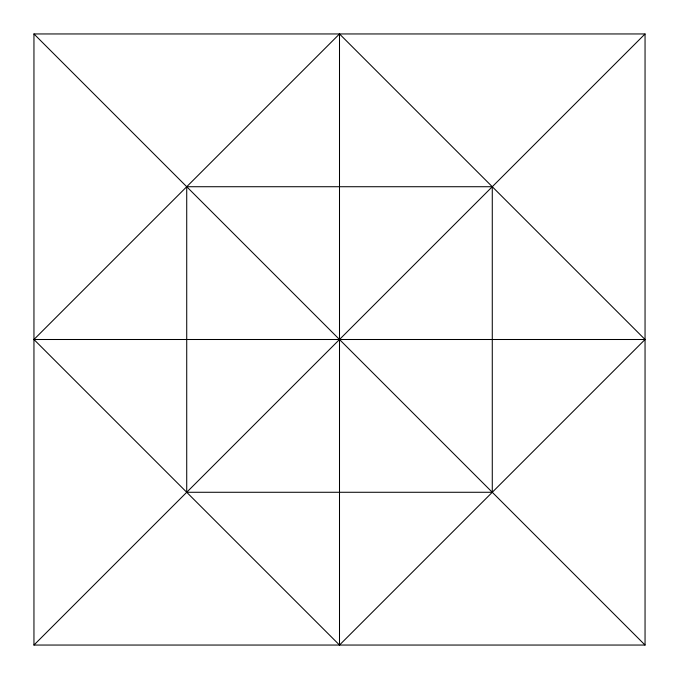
<?xml version="1.0" encoding="UTF-8"?>
<svg xmlns="http://www.w3.org/2000/svg" width="679" height="679" viewBox="0 0 679 679"><rect width="100%" height="100%" fill="white"/><g stroke="black" fill="none" stroke-linecap="round" stroke-linejoin="round"><path stroke-width="1.02" d="M33.95 339.5L339.5 33.95L645.05 339.5L339.5 645.05L33.95 339.5L645.05 339.5M33.95 645.05L645.05 33.95L33.95 33.95L33.95 645.05L645.05 645.05L645.05 33.95M33.95 33.95L645.05 645.05M339.5 33.95L339.5 645.05M492.275 186.725L186.725 186.725L186.725 492.275L492.275 492.275L492.275 186.725"/></g></svg>
